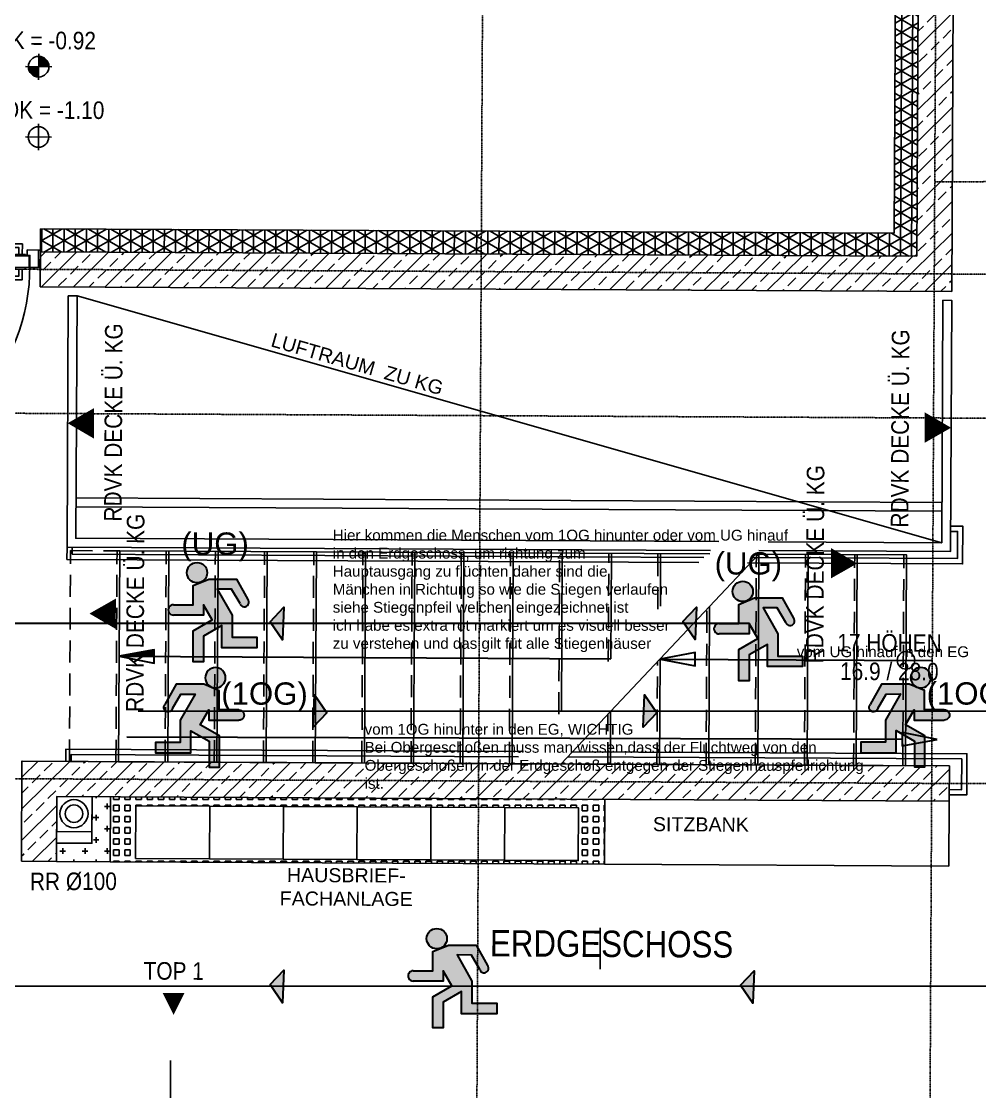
# Model space of a CAD drawing. Header units: millimetres. Extents: x -5498 to 144064, y 340 to 109563.
# Drawn here: x 16457 to 21912, y 65823 to 71914 of the extents above; entities that cross this region are included whole.
import ezdxf
from ezdxf.enums import TextEntityAlignment as Align

# ---------------------------------------------------------------- set-up
doc = ezdxf.new("R2010")
doc.units = ezdxf.units.MM
doc.linetypes.add('HIDDEN2', pattern=[0.1875, 0.125, -0.0625])
doc.linetypes.add('STRICHPUNKT', pattern=[1, 0.5, -0.25, 0, -0.25])
for name, color, linetype in [('00-TXT---------M0', 8, 'Continuous'), ('01-SYM-G00-Leg-M0', 251, 'Continuous'), ('01-TXT---------M0', 251, 'Continuous'), ('01-TXT---------PP', 1, 'Continuous'), ('01-TXT-G00-LEG-M0', 1, 'Continuous'), ('02-ANS-G00-LEG-M0', 251, 'Continuous'), ('02-AXO-G00-LEG-M0', 251, 'STRICHPUNKT'), ('02-FIL-G00-LEG-GK', 251, 'Continuous'), ('02-FIL-G00-LEG-ORANGE', 251, 'Continuous'), ('02-FIL-G00-Leg-STB', 251, 'Continuous'), ('02-TWA-G00-LEG-M0', 251, 'Continuous'), ('02-ZWA-G00-LEG-M0', 251, 'Continuous'), ('03-ANS-G00-LEG-M0', 251, 'Continuous'), ('03-SYM-G00-LEG-M0', 251, 'Continuous'), ('05-STO---------M0', 251, 'Continuous'), ('05-SYM---------M0', 251, 'Continuous'), ('05-SYM-G00-LEG-M0', 251, 'Continuous'), ('05-TXT--------M0', 251, 'Continuous'), ('05-TXT-G00-LEG-M0', 251, 'Continuous'), ('06-SYM-G00-LEG-M0', 251, 'Continuous'), ('06-TXT-G00-LEG-M0', 251, 'Continuous')]:
    doc.layers.add(name, color=color, linetype=linetype)
doc.layers.add('05_HLP---------M0', color=251, linetype='Continuous', plot=False)
doc.styles.add('ARIAL', font='arial.ttf', dxfattribs={"width": 0.85})
doc.styles.get("Standard").update_dxf_attribs({"font": 'arial.ttf'})

# ---------------------------------------------------------------- blocks, each defined once
blk = doc.blocks.new('05-TXT')
at = {"layer": '05-TXT--------M0'}
blk.add_line((-0.4, 0), (0.4, 0), dxfattribs=at)
at = {"layer": '05-TXT--------M0', "color": 8, "style": 'ARIAL', "width": 0.85}
blk.add_attdef('BREITE', text='', height=0.1, dxfattribs=at).set_placement((0, 0.05), align=Align.CENTER)
blk.add_attdef('HÖHE', text='', height=0.1, rotation=360, dxfattribs=at).set_placement((0, -0.06), align=Align.TOP_CENTER)
blk = doc.blocks.new('STIEGE')
for points in [[(1.2, -1.04), (1.2, -4.4), (0, -4.4), (0, 0.08), (1.2, 0.08), (1.2, -0.76)], [(0, -0.2), (1.2, -0.2)], [(0, -0.48), (1.2, -0.48)], [(0, -0.76), (1.2, -0.76)], [(1.2, -0.76), (0, -1.88)], [(0, -1.04), (0.9, -1.04)], [(0, -1.32), (0.6, -1.32)], [(0.9, -1.32), (1.2, -1.32)], [(0, -1.6), (0.3, -1.6)], [(0.6, -1.6), (1.2, -1.6)], [(0.3, -1.88), (1.2, -1.88)], [(0, -2.16), (1.2, -2.16)], [(0, -2.44), (1.2, -2.44)], [(0, -2.72), (1.2, -2.72)], [(0, -3), (1.2, -3)], [(0, -3.28), (1.2, -3.28)], [(0, -3.56), (1.2, -3.56)], [(0, -3.84), (1.2, -3.84)], [(0, -4.12), (1.2, -4.12)]]:
    blk.add_lwpolyline(points)
at = {"linetype": 'HIDDEN2'}
for points in [[(0, 0.065), (1.2, 0.065)], [(0, -0.215), (1.2, -0.215)], [(0, -0.495), (1.2, -0.495)], [(0, -0.775), (1.2, -0.775)], [(0, -1.055), (0.8839, -1.055)], [(0, -1.335), (0.5839, -1.335)], [(0.8839, -1.335), (1.2, -1.335)], [(0, -1.615), (0.2839, -1.615)], [(0.5839, -1.615), (1.2, -1.615)], [(0.2839, -1.895), (1.2, -1.895)], [(0, -2.175), (1.2, -2.175)], [(0, -2.455), (1.2, -2.455)], [(0, -2.735), (1.2, -2.735)], [(0, -3.015), (1.2, -3.015)], [(0, -3.295), (1.2, -3.295)], [(0, -3.575), (1.2, -3.575)], [(0, -3.855), (1.2, -3.855)], [(0, -4.135), (1.2, -4.135)], [(0, -4.4), (0, -4.68), (1.2, -4.68), (1.2, -4.4)], [(0, -4.415), (1.2, -4.415)]]:
    blk.add_lwpolyline(points, dxfattribs=at)
for points in [[(0.6, 0.08, 0, 0, 0), (0.6, -1.1203, 0.075, 0, 0), (0.6, -1.32, 0, 0, 0)], [(0.6, -1.6, 0, 0, 0), (0.6, -4.2003, 0.075, 0, 0), (0.6, -4.4, 0, 0, 0)]]:
    blk.add_lwpolyline(points, format="xyseb")
blk.add_circle((0.6, 0.08), 0.05)
blk = doc.blocks.new('03-rar')
blk.add_circle((0, 0), 0.05)
at = {"layer": '01-TXT---------M0', "color": 8, "style": 'ARIAL', "width": 0.85}
blk.add_attdef('RR', text='', height=0.1, dxfattribs=at).set_placement((0, 0.1), align=Align.CENTER)
blk = doc.blocks.new('06-TXT')
at = {"color": 8, "style": 'ARIAL', "width": 0.85}
blk.add_attdef('STAIR', text='', height=0.1, dxfattribs=at).set_placement((0.009, 0.0457), align=Align.CENTER)
blk.add_attdef('STG', text='', height=0.1, dxfattribs=at).set_placement((0.009, -0.0543), align=Align.TOP_CENTER)
blk = doc.blocks.new('01-SQM')
at = {"layer": '01-TXT---------M0', "color": 1, "style": 'ARIAL', "width": 0.85}
blk.add_attdef('ROOM', (0, 0), '', height=0.15, dxfattribs=at)
blk.add_attdef('AREA', text='', height=0.1, dxfattribs=at).set_placement((0, -0.06), align=Align.TOP_LEFT)
at = {"layer": '01-TXT---------PP', "color": 1, "style": 'ARIAL', "width": 0.85}
blk.add_attdef('NR', text='', height=0.15, dxfattribs=at).set_placement((-0.1173, 0), align=Align.RIGHT)
blk.add_attdef('FLOOR', text='', height=0.1, dxfattribs=at).set_placement((0, -0.26), align=Align.TOP_LEFT)
blk = doc.blocks.new('00-top')
blk.add_lwpolyline([(0, 0, 0, 0.125, 0), (-0.125, 0, 0.125, 0.125, 0)], format="xyseb")
at = {"layer": '01-TXT---------M0', "color": 8, "style": 'ARIAL', "width": 0.85}
for tag, p in [('NUMBER', (-0.3, 0)), ('TOP', (-0.65, 0))]:
    blk.add_attdef(tag, text='', height=0.1, rotation=90, dxfattribs=at).set_placement(p, align=Align.MIDDLE_CENTER)
blk = doc.blocks.new('01-HK1')
for p, q in [((-0.0005, -0.0742), (-0.0005, 0.0742)), ((0.0737, 0), (-0.0747, 0))]:
    blk.add_line(p, q)
blk.add_circle((-0.0005, 0), 0.0586)
for points in [[(-0.0005, 0.0586), (0.0409, 0.0414), (-0.0005, 0)], [(-0.0005, 0), (0.0581, 0), (0.0409, 0.0414)], [(-0.0591, 0), (-0.0419, -0.0414), (-0.0005, 0)], [(-0.0419, -0.0414), (-0.0005, -0.0586), (-0.0005, 0)]]:
    blk.add_solid(points)
at = {"layer": '01-TXT---------M0', "color": 8, "style": 'ARIAL', "width": 0.85}
blk.add_attdef('HEIGHT', text='', height=0.1, dxfattribs=at).set_placement((0, 0.2), align=Align.TOP_CENTER)
blk = doc.blocks.new('01-hk4')
blk.add_lwpolyline([(0, 0, 0, 0.270625, 0), (0, 0.234375, 0.270625, 0.270625, 0)], format="xyseb")
at = {"layer": '00-TXT---------M0', "color": 8, "style": 'ARIAL', "width": 0.85}
blk.add_attdef('HEIGHT', text='', height=0.1, dxfattribs=at).set_placement((0, 0.35), align=Align.CENTER)
blk = doc.blocks.new('01-HK2')
for p, q in [((0, -0.098), (0, 0.098)), ((0.098, 0), (-0.098, 0))]:
    blk.add_line(p, q)
blk.add_circle((0, 0), 0.0773)
at = {"layer": '01-TXT---------M0', "color": 8, "style": 'ARIAL', "width": 0.85}
blk.add_attdef('HEIGHT', text='', height=0.1, rotation=360, dxfattribs=at).set_placement((0, 0.132), align=Align.BOTTOM_CENTER)
blk = doc.blocks.new('TÜR-BLOCKZARGE-100_STUMPF')
at = {"layer": '05-STO---------M0'}
for points in [[(-0.545, 0), (-0.595, 0), (-0.595, -0.1), (-0.53, -0.1), (-0.53, -0.1), (-0.53, -0.1), (-0.53, -0.069), (-0.545, -0.069), (-0.545, 0)], [(0.545, 0), (0.595, 0), (0.595, -0.1), (0.53, -0.1), (0.53, -0.1), (0.53, -0.1), (0.53, -0.069), (0.545, -0.069), (0.545, 0)]]:
    blk.add_lwpolyline(points, dxfattribs=at)
at = {"layer": '05-SYM---------M0'}
for points in [[(-0.4706, 0.0134), (-0.4706, 0.0134), (-0.4706, 0.0134), (-0.4706, 0.0134), (-0.5346, 0.0134), (-0.5346, 0.0134), (-0.5346, 0.0134), (-0.5346, 1.0974), (-0.5346, 1.0974), (-0.5346, 1.0974), (-0.4706, 1.0974), (-0.4706, 1.0974), (-0.4706, 1.0974), (-0.4706, 0.0134)], [(-0.5446, 1.0574), (-0.6046, 1.0574), (-0.6046, 0.9224), (-0.5846, 0.9224), (-0.5846, 1.0374), (-0.5446, 1.0374)], [(-0.5346, 1.0749), (-0.5446, 1.0749), (-0.5446, 1.0199), (-0.5346, 1.0199)], [(-0.4706, 1.0749), (-0.4606, 1.0749), (-0.4606, 1.0199), (-0.4706, 1.0199)], [(-0.4606, 1.0574), (-0.4006, 1.0574), (-0.4006, 0.9224), (-0.4206, 0.9224), (-0.4206, 1.0374), (-0.4606, 1.0374)], [(-0.55, 0.0104), (-0.54, 0.0104)], [(-0.545, 0.0154), (-0.545, 0.0054)]]:
    blk.add_lwpolyline(points, dxfattribs=at)
for points in [[(-0.595, 0), (-0.605, 0), (-0.605, -0.1), (-0.595, -0.1)], [(0.595, 0), (0.605, 0), (0.605, -0.1), (0.595, -0.1)]]:
    blk.add_lwpolyline(points, close=True, dxfattribs=at)
blk.add_circle((-0.545, 0.0104), 0.01, dxfattribs=at)
blk.add_arc((-0.545, 0.0104), 1.0895, 356.08448, 86.08448, dxfattribs=at)
at = {"layer": '05_HLP---------M0'}
for points in [[(0.502, 0.01), (0.502, 0.07), (0.367, 0.07), (0.367, 0.05), (0.482, 0.05), (0.482, 0.01)], [(-0.605, 0.05), (-0.605, -0.15)], [(-0.542, -0.064), (-0.542, -0.064), (-0.542, -0.064), (-0.542, -0.064), (-0.542, 0), (-0.542, 0), (-0.542, 0), (0.542, 0), (0.542, 0), (0.542, 0), (0.542, -0.064), (0.542, -0.064), (0.542, -0.064), (-0.542, -0.064)], [(0.5195, 0), (0.5195, 0.01), (0.4645, 0.01), (0.4645, 0)], [(0.605, 0.05), (0.605, -0.15)], [(0.502, -0.074), (0.502, -0.134), (0.367, -0.134), (0.367, -0.114), (0.482, -0.114), (0.482, -0.074)], [(0.5195, -0.064), (0.5195, -0.074), (0.4645, -0.074), (0.4645, -0.064)]]:
    blk.add_lwpolyline(points, dxfattribs=at)
blk = doc.blocks.new('4444444')
at = {"lineweight": 30}
h = blk.add_hatch(color=100, dxfattribs=at)
h.dxf.hatch_style = 1
h.paths.add_polyline_path([(431810.8, 98429.5), (431736, 98429.5), (431806.7, 98326.5)])
h.paths.add_polyline_path([(431814, 98511.5), (431736, 98429.5), (431810.8, 98429.5)])
at = {"color": 102, "lineweight": 30, "true_color": 0x21de37}
blk.add_lwpolyline([(431736, 98429.5), (431806.7, 98326.5), (431736, 98429.5), (431814, 98511.5), (431806.7, 98326.5)], dxfattribs=at)
blk = doc.blocks.new('9809550')
at = {"color": 18, "lineweight": 30, "true_color": 0x000000}
for points in [[(423921.7, 99168.8), (423956.8, 99168.8), (423956.8, 99202.9), (423984.5, 99214.5), (424033.7, 99214.5), (424053.8, 99178.3)], [(424040.2, 99170.9), (424025.2, 99196.7), (423999.7, 99196.8), (424026.2, 99150.3), (424026.2, 99110.9), (424070.2, 99110.9), (424070.2, 99092.3), (424007.5, 99092.3), (424007.5, 99131.7), (423975, 99113.1), (423975, 99067), (423956.5, 99067), (423956.5, 99122.4), (423990.5, 99141.9), (423975.1, 99168.8), (423975.1, 99150.2), (423921.7, 99150.3)]]:
    blk.add_lwpolyline(points, dxfattribs=at)
blk.add_circle((423963.6, 99225.9), 18.1, dxfattribs=at)
for centre, radius, start, end in [((423921.7, 99159.5), 9.27, 89.9849, 270.0151), ((424047.8, 99173.1), 7.96, 195.7299, 41.4005)]:
    blk.add_arc(centre, radius, start, end, dxfattribs=at)
blk = doc.blocks.new('750298750')
h = blk.add_hatch(color=3)
h.paths.add_polyline_path([(426943.6, 99576.9), (426968.1, 99576.8), (426982.5, 99552, 1.25347), (426995.6, 99559.2), (426976.3, 99594), (426929, 99594), (426902.3, 99582.8), (426902.3, 99550), (426868.6, 99550, 1), (426868.6, 99532.2), (426919.9, 99532.1), (426919.9, 99550), (426934.8, 99524.1), (426902.1, 99505.4), (426902.1, 99452.1), (426919.8, 99452.1), (426919.8, 99496.4), (426951.1, 99514.3), (426951.1, 99476.4), (427011.4, 99476.4), (427011.4, 99494.3), (426969.1, 99494.3), (426969.1, 99532.2)])
h.paths.add_polyline_path([(426891.5, 99604.9, 1), (426926.3, 99604.9, 1)])
at = {"xscale": 0.9619413167778113, "yscale": 0.9619413167778113, "zscale": 0.9619413167778113}
blk.add_blockref('9809550', (19080.8, 4155.4), dxfattribs=at)

msp = doc.modelspace()

# ---------------------------------------------------------------- hatches: boundary and pattern name
at = {"lineweight": 30}
h = msp.add_hatch(dxfattribs=at)
h.set_pattern_fill('ANGLE', color=100)
h.set_pattern_definition([(359.9910616, (-425271.798, -31791.226), (0.00108969, 6.98499992), [5.08, -1.905]), (89.9910616, (-425271.798, -31791.226), (-6.98499992, 0.00108969), [5.08, -1.905])])
h.paths.add_polyline_path([(17212.8, 68299.6), (17212.8, 68337.3), (17013.1, 68300.7)])
h = msp.add_hatch(color=100, dxfattribs=at)
h.dxf.hatch_style = 1
h.paths.add_polyline_path([(17212.8, 68299.6), (17212.8, 68337.3), (17013.1, 68300.7)])
at = {"layer": '02-FIL-G00-LEG-GK', "ltscale": 0.2}
h = msp.add_hatch(dxfattribs=at)
h.set_pattern_fill('NET3', color=256, scale=20, angle=197.04654, style=0)
h.set_pattern_definition([(89.70755, (-20078.77, 18756.93), (-63.49917, 0.324117), []), (149.70755, (-20078.77, 18756.93), (-32.03028, -54.82984), []), (209.70755, (-20078.77, 18756.93), (31.46889, -55.153955), [])])
h.paths.add_polyline_path([(21574.1, 74362.3), (21444.1, 74361.3), (21425.4, 70708.2), (16565.5, 70733), (16564.8, 70603), (21554.8, 70577.5)])
h = msp.add_hatch(dxfattribs=at)
h.set_pattern_fill('SQUARE', color=256, scale=10, angle=197.04654, style=0)
h.set_pattern_definition([(90, (-23245.73, -3508.606), (-31.75, 2e-09), [31.75, -31.75]), (180, (-23245.73, -3508.606), (-2e-09, -31.75), [31.75, -31.75])])
h.paths.add_polyline_path([(19779, 67486.5), (16959, 67500.9), (16957.1, 67130.9), (19777.1, 67116.5)])
h.paths.add_polyline_path([(17108.8, 67450.2), (17528.7, 67448), (17948.7, 67445.9), (18368.7, 67443.7), (18788.7, 67441.6), (19208.7, 67439.4), (19628.7, 67437.3), (19627.2, 67137.3), (19207.2, 67139.4), (18787.2, 67141.6), (18367.2, 67143.7), (17947.2, 67145.9), (17527.2, 67148), (17107.2, 67150.2)], flags=16)
at = {"layer": '02-FIL-G00-LEG-ORANGE'}
h = msp.add_hatch(dxfattribs=at)
h.set_pattern_fill('CROSS', color=256, scale=10, angle=197.04654, style=0)
h.set_pattern_definition([(90.1423, (31995.2, 67277.07), (-63.65752, 63.3421), [31.75, -95.25]), (180.1423, (32011.035, 67292.983), (-63.3421, -63.65752), [31.75, -95.25])])
h.paths.add_polyline_path([(16959, 67500.9), (16854, 67501.5), (16852.7, 67236.5), (16657.7, 67237.5), (16657.1, 67132.5), (16957.1, 67130.9)])
at = {"layer": '02-FIL-G00-Leg-STB'}
h = msp.add_hatch(dxfattribs=at)
h.set_pattern_fill('ANSI33', color=256, scale=20, angle=107.04654, style=0)
h.set_pattern_definition([(44.70755, (-20078.77, 18756.93), (-89.34302, 90.25976), []), (44.70755, (-19988.97, 18756.47), (-89.34302, 90.25976), [63.5, -31.75])])
h.paths.add_polyline_path([(21764.8, 72550), (21564.8, 72551), (21554.8, 70577.5), (16564.8, 70603), (16564.4, 70513), (16563.8, 70403), (21753.8, 70376.5)])
h = msp.add_hatch(dxfattribs=at)
h.set_pattern_fill('ANSI33', color=256, scale=20, angle=107.04654, style=0)
h.set_pattern_definition([(44.70755, (-20078.77, 18756.93), (-89.34302, 90.25976), []), (44.70755, (-19988.97, 18756.47), (-89.34302, 90.25976), [63.5, -31.75])])
h.paths.add_polyline_path([(21740, 67676.5), (16460, 67703.5), (16457.1, 67133.5), (16657.1, 67132.5), (16659, 67502.5), (21738.9, 67476.5)])

# ---------------------------------------------------------------- linework, layer by layer
msp.add_line((19751.2, 66753.9), (19751.5, 66519.4))
at = {"color": 102, "lineweight": 30}
for points in [[(20600.4, 68487.1), (15878.8, 68487.8)], [(17122, 67989.2), (22216, 67988.5), (22208.5, 66532)]]:
    msp.add_lwpolyline(points, dxfattribs=at)
at = {"color": 1, "lineweight": 30}
for points in [[(17013.1, 68300.7), (17212.8, 68261.7), (17212.8, 68299.6), (17212.8, 68299.6), (17212.8, 68299.6), (17212.8, 68337.3), (17013.1, 68300.7)], [(17013.1, 68300.7), (19813.1, 68286.4)], [(20093.1, 68284.5), (20292.7, 68245.6), (20292.8, 68283.5), (20292.8, 68283.5), (20292.8, 68283.5), (20292.8, 68321.2), (20093.1, 68284.5)], [(20093.1, 68284.5), (21643, 68276.6)], [(21671.1, 67825.9), (21471.6, 67865.9), (21471.4, 67827.9), (21471.4, 67827.9), (21471.4, 67827.9), (21471.2, 67790.2), (21671.1, 67825.9)], [(17056.5, 67842.5), (21471.4, 67827.9)]]:
    msp.add_lwpolyline(points, dxfattribs=at)
at = {"color": 102, "lineweight": 30, "true_color": 0x21de37}
msp.add_lwpolyline([(22096.9, 66421.1), (15873.7, 66422.1)], dxfattribs=at)
at = {"layer": '01-SYM-G00-Leg-M0'}
msp.add_lwpolyline([(16773.6, 70351.9), (21696.5, 68946.8)], dxfattribs=at)
at = {"layer": '02-ANS-G00-LEG-M0'}
msp.add_lwpolyline([(19777.1, 67116.5), (21737.1, 67106.5), (21738.9, 67476.5)], dxfattribs=at)
at = {"layer": '02-AXO-G00-LEG-M0'}
for points in [[(19106.8, 76857.7), (18992.5, 54458)], [(21686.8, 76844.5), (21572.4, 54444.8)], [(21656.9, 71001.4), (46985.8, 71064.3), (46985.8, 71064.3)], [(23504.2, 70467.6), (2486, 70574.8)], [(23500.1, 69647.6), (2481.8, 69754.8)], [(23489.4, 67567.6), (2471.2, 67674.9)]]:
    msp.add_lwpolyline(points, dxfattribs=at)
at = {"layer": '02-TWA-G00-LEG-M0'}
for p, q in [((21574.1, 74362.3), (21554.8, 70577.5)), ((21753.8, 70376.5), (21764.8, 72550)), ((21554.8, 70577.5), (16564.8, 70603)), ((16563.8, 70403), (21753.8, 70376.5)), ((16457.1, 67133.5), (16460, 67703.5)), ((16460, 67703.5), (21740, 67676.5)), ((16659, 67502.5), (21738.9, 67476.5))]:
    msp.add_line(p, q, dxfattribs=at)
for points in [[(16563.8, 70403), (16564.8, 70603)], [(21740, 67676.5), (21738.9, 67476.5)], [(16457.1, 67133.5), (16657.1, 67132.5), (16659, 67502.5)]]:
    msp.add_lwpolyline(points, dxfattribs=at)
at = {"layer": '02-ZWA-G00-LEG-M0'}
for points in [[(21444.1, 74361.3), (21425.4, 70708.2), (16565.5, 70733)], [(16564.8, 70603), (16565.5, 70733)], [(16657.1, 67132.5), (16962.1, 67130.9), (16964, 67500.9)], [(16657.7, 67237.5), (16857.7, 67236.4), (16859, 67501.4)], [(17107.2, 67150.2), (17108.8, 67450.2), (17528.7, 67448), (17527.2, 67148), (17107.2, 67150.2)], [(17527.2, 67148), (17528.7, 67448), (17948.7, 67445.9), (17947.2, 67145.9), (17527.2, 67148)], [(17947.2, 67145.9), (17948.7, 67445.9), (18368.7, 67443.7), (18367.2, 67143.7), (17947.2, 67145.9)], [(18367.2, 67143.7), (18368.7, 67443.7), (18788.7, 67441.6), (18787.2, 67141.6), (18367.2, 67143.7)], [(18787.2, 67141.6), (18788.7, 67441.6), (19208.7, 67439.4), (19207.2, 67139.4), (18787.2, 67141.6)], [(19207.2, 67139.4), (19208.7, 67439.4), (19628.7, 67437.3), (19627.2, 67137.3), (19207.2, 67139.4)], [(19777.1, 67116.5), (19779, 67486.5)], [(16962.1, 67130.9), (19777.1, 67116.5)]]:
    msp.add_lwpolyline(points, dxfattribs=at)
at = {"layer": '03-ANS-G00-LEG-M0'}
msp.add_lwpolyline([(16859, 67501.4), (16659, 67502.5), (16658, 67302.5), (16858, 67301.4)], close=True, dxfattribs=at)
at = {"layer": '03-SYM-G00-LEG-M0'}
msp.add_circle((16756, 67404.5), 80, dxfattribs=at)
at = {"layer": '06-SYM-G00-LEG-M0'}
for points in [[(16723.6, 70352.2), (16716.3, 68922.2), (20380.5, 68903.5)], [(16723.6, 70352.2), (16773.6, 70351.9), (16766.5, 68971.9), (20427.6, 68953.2)], [(20656.2, 68902.1), (21746.2, 68896.5), (21753.5, 70326.5), (21703.5, 70326.7)], [(20707.6, 68951.8), (21696.5, 68946.8), (21703.5, 70326.7)], [(21697.6, 69176.8), (16767.7, 69201.9)], [(21697.4, 69126.8), (16767.4, 69151.9)], [(20590.5, 68832.4), (21815.8, 68826.2), (21816.9, 69041.1), (21746.9, 69041.5)], [(20618.7, 68862.3), (21786, 68856.3), (21786.8, 69011.3), (21746.8, 69011.5)], [(16716.3, 68922.2), (16715.9, 68852.2), (20314.6, 68833.8)], [(16746.3, 68922), (16746.1, 68882), (20342.8, 68863.7)], [(16710, 67702.2), (16710.4, 67772.2), (19315.9, 67758.9)], [(16740, 67702), (16740.2, 67742), (19287.7, 67729)], [(19595.7, 67757.5), (21840.3, 67746), (21839.1, 67511), (21739.1, 67511.5)], [(19567.5, 67727.6), (21810.2, 67716.2), (21809.3, 67541.2), (21739.3, 67541.5)]]:
    msp.add_lwpolyline(points, dxfattribs=at)

# ---------------------------------------------------------------- block references
at = {"color": 102, "lineweight": 30, "true_color": 0x21de37}
for p, xscale, yscale, zscale, rotation in [((-1401846.8, -262137), 3.324484011775435, 3.324484011775435, 3.324484011775435, 359.9910616339784), ((-1398739.8, -262243.8), 3.324484011775435, 3.324484011775435, 3.324484011775435, 359.9910616339784), ((1436761.5, -263178), -3.324484011775432, 3.324484011775432, 3.324484011775432, 359.9910616340022), ((1440777.5, -263177.4), -3.324484011775432, 3.324484011775432, 3.324484011775431, 359.9910616339362), ((-1400481.6, -264220.2), 3.324484011775431, 3.324484011775431, 3.324484011775431, 359.9910616339362)]:
    msp.add_blockref('750298750', p, dxfattribs=dict(at, xscale=xscale, yscale=yscale, zscale=zscale, rotation=rotation))
for p, rotation in [((-413878.7, -29864.6), 359.9910616339784), ((-411529.5, -29863.2), 359.9910616339784), ((449946.6, 166340.7), 179.9910616337706), ((451826.5, 166340.4), 179.9910616337706), ((-413879, -31930.3), 359.9910616339784), ((-411200.2, -31933.6), 359.9910616339784)]:
    msp.add_blockref('4444444', p, dxfattribs=dict(at, rotation=rotation))
at = {"layer": '01-SYM-G00-Leg-M0', "xscale": 999.9999999999995, "yscale": 999.9999999999995, "zscale": 999.9999999999995, "rotation": 359.7075493108957}
msp.add_blockref('01-HK1', (16555.4, 71656.4), dxfattribs=at).add_auto_attribs({'HEIGHT': 'FOK = -0.92'})
at = {"layer": '01-SYM-G00-Leg-M0'}
ref = msp.add_blockref('01-HK2', (16553.9, 71256.4), dxfattribs=dict(at, xscale=757.5757580624568, yscale=757.5757580613002, zscale=757.5757580681657, rotation=359.7075493423951))
ref.add_attrib('HEIGHT', 'RDOK = -1.10', dxfattribs={"layer": '01-TXT---------M0', "color": 8, "height": 100, "rotation": 359.70755, "style": 'ARIAL', "width": 0.85}).set_placement((16554.3, 71330.6), align=Align.BOTTOM_CENTER)
ref = msp.add_blockref('01-hk4', (16719.9, 69627.2), dxfattribs=dict(at, xscale=-640.0000004352164, yscale=640.0000004059355, zscale=640.0000004327273, rotation=269.7075493070902))
ref.add_attrib('HEIGHT', 'RDVK DECKE Ü. KG', dxfattribs={"layer": '00-TXT---------M0', "color": 8, "extrusion": (0, 0, -1), "height": 100, "rotation": 90.29245, "style": 'ARIAL', "text_generation_flag": 4, "width": 0.85}).set_placement((-16930.1, 69631.8), align=Align.TOP_CENTER)
ref = msp.add_blockref('01-hk4', (21749.8, 69601.5), dxfattribs=dict(at, xscale=-640.0000004352164, yscale=640.0000004059355, zscale=640.0000004327273, rotation=89.70754932752203))
ref.add_attrib('HEIGHT', 'RDVK DECKE Ü. KG', dxfattribs={"layer": '00-TXT---------M0', "color": 8, "extrusion": (0, 0, -1), "height": 100, "rotation": 270.29245, "style": 'ARIAL', "text_generation_flag": 2, "width": 0.85}).set_placement((-21539.5, 69596.9), align=Align.BOTTOM_CENTER)
ref = msp.add_blockref('01-hk4', (21215.8, 68829.2), dxfattribs=dict(at, xscale=-640.0000004352164, yscale=640.0000004059355, zscale=640.0000004327273, rotation=89.70754932752203))
ref.add_attrib('HEIGHT', 'RDVK DECKE Ü. KG', dxfattribs={"layer": '00-TXT---------M0', "color": 8, "extrusion": (0, 0, -1), "height": 100, "rotation": 270.29245, "style": 'ARIAL', "text_generation_flag": 2, "width": 0.85}).set_placement((-21055.6, 68824.4), align=Align.BOTTOM_CENTER)
ref = msp.add_blockref('01-hk4', (16844.3, 68543.5), dxfattribs=dict(at, xscale=-640.0000004352164, yscale=640.0000004059355, zscale=640.0000004327273, rotation=269.7075493070902))
ref.add_attrib('HEIGHT', 'RDVK DECKE Ü. KG', dxfattribs={"layer": '00-TXT---------M0', "color": 8, "extrusion": (0, 0, -1), "height": 100, "rotation": 90.29245, "style": 'ARIAL', "text_generation_flag": 4, "width": 0.85}).set_placement((-17054.6, 68548.1), align=Align.TOP_CENTER)
ref = msp.add_blockref('00-top', (17322.7, 66259.5), dxfattribs=dict(at, xscale=999.9999999999995, yscale=999.9999999999995, zscale=999.9999999999995, rotation=269.7075493289326))
ref.add_attrib('TOP', 'TOP 1', dxfattribs={"layer": '01-TXT---------M0', "color": 8, "height": 100, "rotation": 359.70755, "style": 'ARIAL', "width": 0.85}).set_placement((17324, 66509.5), align=Align.MIDDLE_CENTER)
at = {"layer": '01-TXT-G00-LEG-M0', "xscale": 999.9999999999995, "yscale": 999.9999999999995, "zscale": 999.9999999999995, "rotation": 359.7075492629235}
msp.add_blockref('01-SQM', (19124, 66592.2), dxfattribs=at).add_auto_attribs({'ROOM': 'ERDGESCHOSS'})
at = {"layer": '03-SYM-G00-LEG-M0'}
ref = msp.add_blockref('03-rar', (16756, 67404.5), dxfattribs=dict(at, xscale=999.9999999999995, yscale=999.9999999999995, zscale=999.9999999999995, rotation=0.1423037247731957))
ref.add_attrib('RR', 'RR %%c100', dxfattribs={"layer": '01-TXT---------M0', "color": 8, "height": 100, "rotation": 0.1423, "style": 'ARIAL', "width": 0.85}).set_placement((16753, 66969.6), align=Align.CENTER)
at = {"layer": '05-SYM-G00-LEG-M0', "xscale": -999.9999999999995, "yscale": 999.9999999999995, "zscale": 999.9999999999995, "rotation": 179.7075493089469}
msp.add_blockref('TÜR-BLOCKZARGE-100_STUMPF', (15959.4, 70516.1), dxfattribs=at)
at = {"layer": '05-TXT-G00-LEG-M0', "xscale": 999.9999999999995, "yscale": 999.9999999999995, "zscale": 999.9999999999995, "rotation": 89.70754933327908}
msp.add_blockref('05-TXT', (17304.3, 65599.1), dxfattribs=at).add_auto_attribs({'BREITE': '90', 'HÖHE': '200'})
at = {"layer": '06-SYM-G00-LEG-M0', "xscale": -999.9999999999995, "yscale": 999.9999999999995, "zscale": 999.9999999999995, "rotation": 269.7075493046592}
msp.add_blockref('STIEGE', (21410, 67678.2), dxfattribs=at)
at = {"layer": '06-TXT-G00-LEG-M0'}
ref = msp.add_blockref('06-TXT', (21393.1, 68298.3), dxfattribs=dict(at, xscale=624.9999999916962, yscale=624.9999999689431, zscale=624.9999999999998, rotation=359.70369319983))
ref.add_attrib('STAIR', '17 HÖHEN', dxfattribs={"layer": '0', "color": 8, "height": 100, "rotation": 359.70369, "style": 'ARIAL', "width": 0.85}).set_placement((21398.9, 68326.8), align=Align.CENTER)
ref.add_attrib('STG', '16.9 / 28.0', dxfattribs={"layer": '0', "color": 8, "height": 100, "rotation": 359.70369, "style": 'ARIAL', "width": 0.85}).set_placement((21398.6, 68264.3), align=Align.TOP_CENTER)

# ---------------------------------------------------------------- texts
at = {"color": 1, "lineweight": 30, "attachment_point": 1, "rotation": 359.99106}
for s, insert, char_height in [('Hier kommen die Menschen vom 1OG hinunter oder vom UG hinauf^Jin den Erdgeschoss, um richtung zum^JHauptausgang zu flüchten daher sind die^JMänchen in Richtung so wie die Stiegen verlaufen^Jsiehe Stiegenpfeil welchen eingezeichnet ist^Jich habe es extra rot markiert um es visuell besser^Jzu verstehen und das gilt füt alle Stiegenhäuser', (18229.5, 69021), 61.6052), ('vom UG hinauf in den EG', (20871.6, 68357.3), 61.605), ('vom 1OG hinunter in den EG, WICHTIG^JBei Obergeschoßen muss man wissen,dass der Fluchtweg von den^JObergeschoßen in der Erdgeschoß entgegen der Stiegenhauspfeilrichtung^Jist.', (18410.9, 67915.9), 61.6052)]:
    msp.add_mtext_dynamic_manual_height_columns(s, width=13042.302, gutter_width=308, heights=[0], dxfattribs=dict(at, insert=insert, char_height=char_height))
at = {"color": 3, "lineweight": 30, "char_height": 126.97, "attachment_point": 1, "rotation": 359.99106}
for s, insert in [('(UG)', (17367.5, 69005.3)), ('(UG)', (20403.6, 68892.8)), ('(1OG)', (17594.6, 68151.9)), ('(1OG)', (21610.6, 68152.5))]:
    msp.add_mtext_dynamic_manual_height_columns(s, width=26879.974, gutter_width=634.8, heights=[0], dxfattribs=dict(at, insert=insert))
at = {"layer": '01-SYM-G00-Leg-M0', "insert": (18350.4, 69899.6), "char_height": 80, "width": 2516.9, "attachment_point": 5, "rotation": 343.93742}
msp.add_mtext('{\\fArial|b0|i0|c0|p34;LUFTRAUM  ZU KG\\P }', dxfattribs=at)
at = {"layer": '01-TXT-G00-LEG-M0', "char_height": 80, "attachment_point": 2, "rotation": 359.70755}
for s, insert, width in [('{\\fArial|b0|i0|c0|p34;SITZBANK}', (20325.5, 67383.7), 1515.87), ('{\\fArial|b0|i0|c0|p34;HAUSBRIEF-\\PFACHANLAGE}', (18307, 67094), 2939.2)]:
    msp.add_mtext(s, dxfattribs=dict(at, insert=insert, width=width))

doc.saveas('drawing.dxf')
